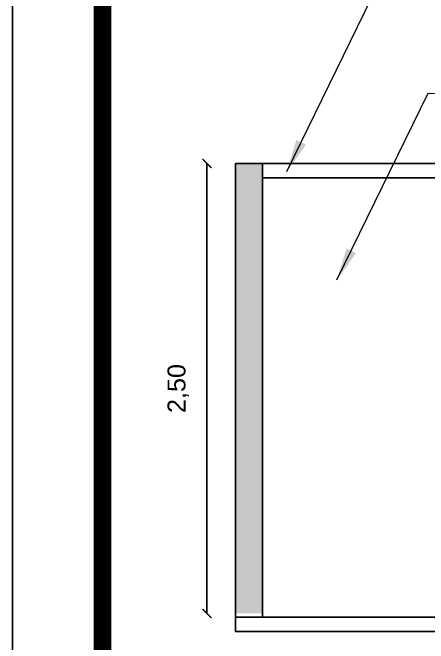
# Model space of a CAD drawing. Header units: millimetres. Extents: x -72 to 470, y 3 to 161.
# Drawn here: x 429.03 to 431.342, y 57.829 to 61.334 of the extents above; entities that cross this region are included whole.
import ezdxf
from ezdxf.enums import TextEntityAlignment as Align

# ---------------------------------------------------------------- set-up
doc = ezdxf.new("R2010")
doc.units = ezdxf.units.MM
doc.layers.get('0').update_dxf_attribs({"color": 3})
for name, color, linetype in [('COTA', 7, 'Continuous'), ('COTAS', 7, 'Continuous'), ('LAYER1', 2, 'Continuous'), ('LAYER2', 5, 'Continuous')]:
    doc.layers.add(name, color=color, linetype=linetype)
doc.layers.add('E-Cta-W', color=7, linetype='Continuous', lineweight=20)
doc.layers.add('E-Lay-9', color=9, linetype='Continuous', lineweight=9)
doc.styles.add('F2', font='ARIALN.TTF')
doc.styles.get("Standard").update_dxf_attribs({"font": 'arial.ttf'})
doc.dimstyles.new('ISO-25', dxfattribs={"dimtxt": 0.1, "dimasz": 0.05, "dimexe": 1.25, "dimexo": 0.625, "dimgap": 0.1, "dimtad": 1, "dimzin": 1, "dimtxsty": 'Standard', "dimblk": 'ARCHTICK', "dimcen": 2.5, "dimse1": 1, "dimse2": 1, "dimazin": 3, "dimtfac": 1, "dimtmove": 0, "dimatfit": 3, "dimldrblk": 'ARCHTICK', "dimfxl": 1, "dimarcsym": 0})
doc.dimstyles.get("Standard").update_dxf_attribs({"dimtxt": 0.18, "dimasz": 0.18, "dimexe": 0.18, "dimexo": 0.0625, "dimgap": 0.09, "dimtad": 0, "dimtih": 1, "dimtoh": 1, "dimdec": 4, "dimzin": 0, "dimdsep": 46, "dimtxsty": 'Standard', "dimcen": 0.09, "dimadec": 0, "dimazin": 0, "dimtfac": 1, "dimtdec": 4, "dimtofl": 0, "dimtmove": 0, "dimatfit": 3, "dimfxl": 1, "dimtolj": 1, "dimtzin": 0, "dimarcsym": 0})

# ---------------------------------------------------------------- blocks, each defined once
blk = doc.blocks.new('_ArchTick')
at = {"color": 0, "linetype": 'ByBlock', "const_width": 0.15}
blk.add_lwpolyline([(-0.5, -0.5), (0.5, 0.5)], dxfattribs=at)
blk = doc.blocks.new('*D90')
at = {"layer": 'COTAS', "color": 0, "lineweight": -2, "transparency": 16777216}
blk.add_line((430.1109, 60.4954), (430.1109, 57.9954), dxfattribs=at)
at = {"layer": 'Defpoints', "color": 0, "transparency": 16777216}
for p in [(430.2702, 60.4954), (430.1109, 57.9954), (430.2702, 57.9954)]:
    blk.add_point(p, dxfattribs=at)
at = {"layer": 'COTAS', "color": 0, "lineweight": -2, "transparency": 16777216, "xscale": 0.05, "yscale": 0.05, "zscale": 0.05}
for p, rotation in [((430.1109, 60.4954), 90), ((430.1109, 57.9954), 270)]:
    blk.add_blockref('_ArchTick', p, dxfattribs=dict(at, rotation=rotation))
at = {"layer": 'COTAS', "color": 0, "transparency": 16777216, "insert": (429.9508, 59.2454), "char_height": 0.1, "attachment_point": 5, "rotation": 90}
blk.add_mtext('2,50', dxfattribs=at)
blk = doc.blocks.new('A$C5AF46B7D')
at = {"layer": 'LAYER1', "color": 7, "linetype": 'Continuous', "style": 'F2'}
for s, p in [('CHAPIM H=8cm', (0.3724, 1.6569)), ('VISTA DO MURO', (0.6497, 1.0479))]:
    blk.add_text(s, height=0.101662, dxfattribs=at).set_placement(p, align=Align.TOP_LEFT)
at = {"layer": 'E-Cta-W', "color": 7}
for points in [[(-0.2861, 0.5494), (0.2203, 1.5871), (0.313, 1.5853)], [(-0.0079, -0.053), (0.4985, 0.9846), (0.5912, 0.9828)]]:
    blk.add_leader(points, dimstyle='Standard', dxfattribs=at)

msp = doc.modelspace()

# ---------------------------------------------------------------- hatches: boundary and pattern name
at = {"layer": 'LAYER2', "true_color": 0x939598}
h = msp.add_hatch(dxfattribs=at)
h.set_pattern_fill('ANSI32', color=252, scale=0.0001)
h.set_pattern_definition([(45, (511.4293576, 62.8673905), (-0.000673519209, 0.000673519209), []), (45, (511.4298066, 62.8673905), (-0.000673519209, 0.000673519209), [])])
h.paths.add_polyline_path([(430.4202, 60.4954), (430.2702, 60.4954), (430.2702, 57.9954), (430.4202, 57.9954)])
h.paths.add_polyline_path([(445.7702, 60.4954), (445.6202, 60.4954), (445.6202, 57.9954), (445.7702, 57.9954)])

# ---------------------------------------------------------------- linework, layer by layer
at = {"layer": 'COTA'}
msp.add_lwpolyline([(429.0298, 35.0422), (469.8298, 35.0422), (469.8298, 64.7422), (429.0298, 64.7422)], close=True, dxfattribs=at)
at = {"layer": 'COTA', "const_width": 0.1}
msp.add_lwpolyline([(429.5298, 35.5422), (469.3298, 35.5422), (469.3298, 64.2422), (429.5298, 64.2422)], close=True, dxfattribs=at)
at = {"layer": 'COTAS'}
for p, q in [((430.4202, 60.4954), (431.7402, 60.4954)), ((430.4202, 60.4154), (431.7402, 60.4154))]:
    msp.add_line(p, q, dxfattribs=at)
at = {"layer": 'LAYER2'}
for p, q in [((430.2702, 57.9954), (430.2702, 60.4954)), ((430.4202, 60.4954), (430.2702, 60.4954)), ((430.4202, 57.9754), (430.4202, 60.4954)), ((430.2702, 57.8954), (430.2702, 57.9954)), ((430.2702, 57.9754), (433.7702, 57.9754)), ((430.2702, 57.8954), (445.7702, 57.8954))]:
    msp.add_line(p, q, dxfattribs=at)

# ---------------------------------------------------------------- block references
at = {"layer": 'E-Lay-9'}
msp.add_blockref('A$C5AF46B7D', (430.842, 59.9019), dxfattribs=at)

# ---------------------------------------------------------------- dimensions: what is measured, and where the dimension line sits
at = {"layer": 'COTAS'}
dim = msp.add_linear_dim(base=(430.1109, 57.9954), p1=(430.2702, 60.4954), p2=(430.2702, 57.9954), angle=90, dimstyle='ISO-25', dxfattribs=at)
dim.commit()
dim.dimension.update_dxf_attribs({"geometry": '*D90', "text_midpoint": (429.9508, 59.2454)})

doc.saveas('drawing.dxf')
